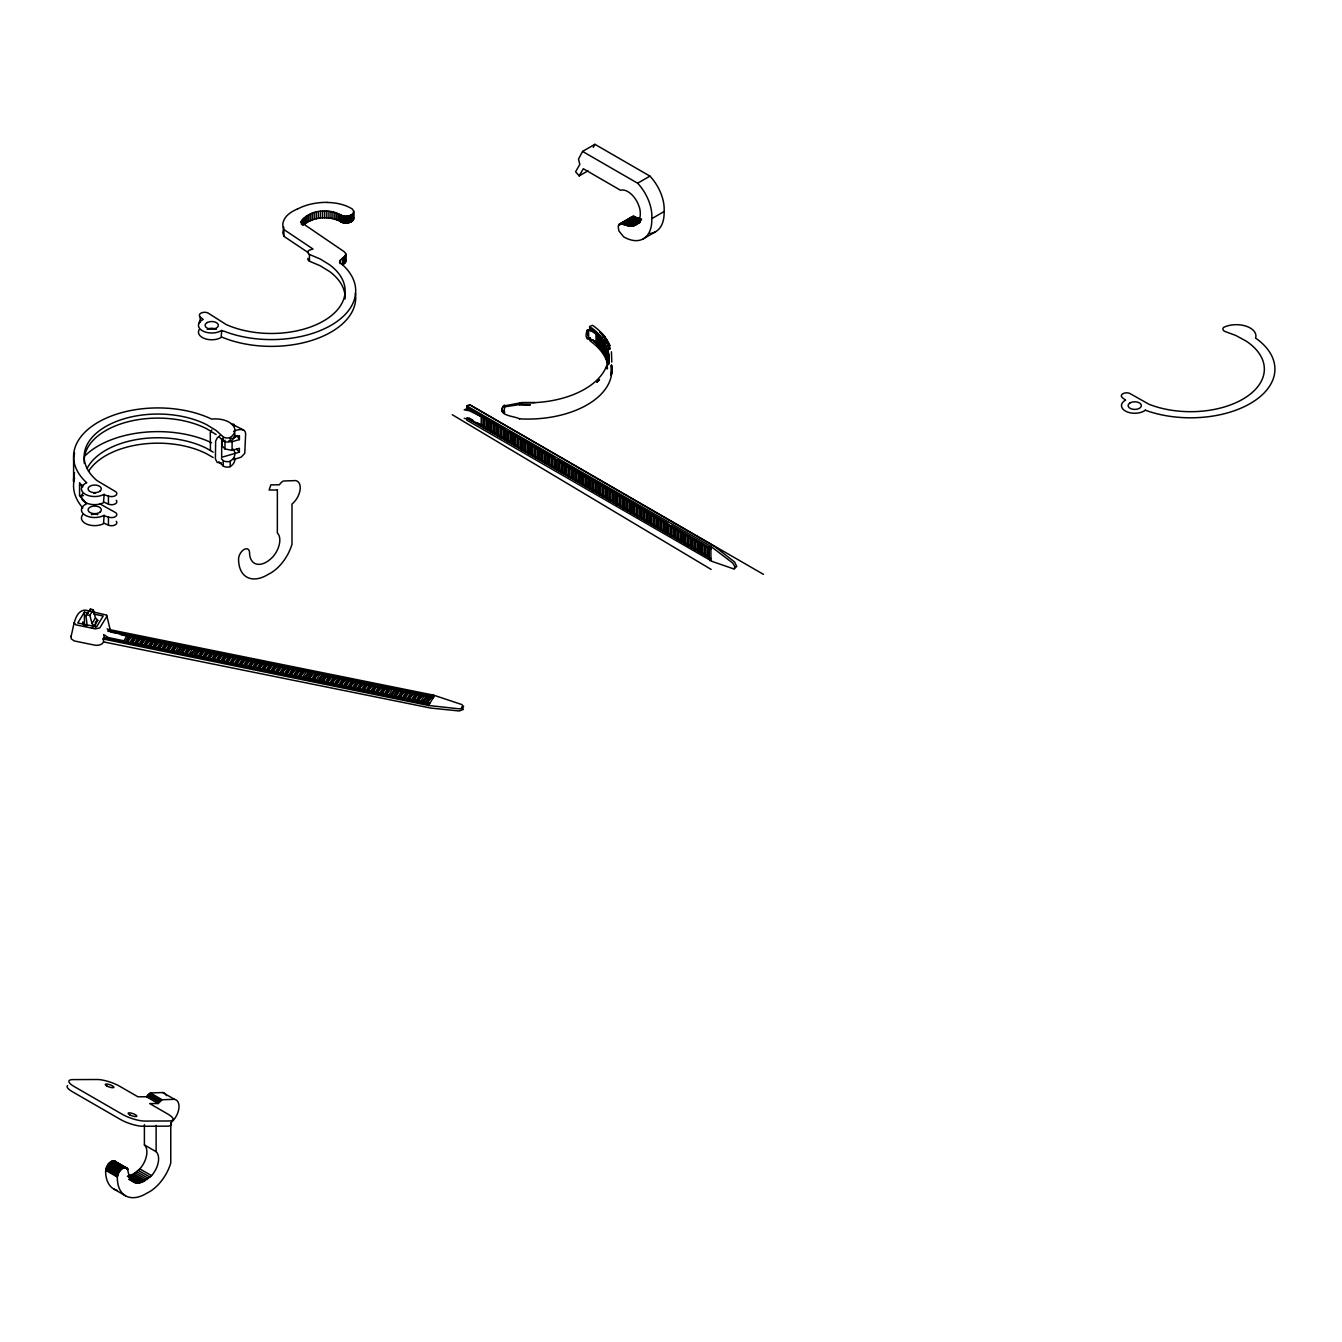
<?xml version="1.0" encoding="UTF-8"?>
<svg xmlns="http://www.w3.org/2000/svg" width="1342" height="1342" viewBox="0 0 1342 1342"><rect width="100%" height="100%" fill="white"/><g stroke="black" fill="none" stroke-linecap="round" stroke-linejoin="round"><path stroke-width="1.5" d="M504.777 405.821L521.434 402.65L535.055 402.617A80.671 46.567 0 0 0 607.339 349.088L605.863 348.735L605.947 357.458L607.289 357.559L605.947 357.458M221.698 440.713L221.665 457.27L239.362 452.204L239.379 448.295L232.049 450.358L224.97 448.949L221.9 445.628L221.933 438.683M228.559 440.964L232.116 441.669L239.396 439.606L239.413 435.647L233.508 437.341M489.796 429.96L487.599 429.725L487.599 428.702L489.796 429.96L489.78 421.438L487.599 420.163L488.018 421.438L489.78 421.438M493.185 431.923L490.987 431.688L491.004 430.665L493.185 431.923L493.185 423.401L490.987 422.126L490.987 423.166L493.185 423.401M496.59 433.902L494.393 433.651L494.393 432.627L496.59 433.902L496.59 425.364L494.393 424.106L494.393 425.129L496.59 425.364M503.401 437.844L501.203 437.593L501.203 436.569L503.401 437.844L503.401 429.306L501.203 428.048L501.623 429.306L503.401 429.306M504.609 430.01L504.592 431.034L506.79 431.268L506.79 439.807L505.028 439.807L504.609 430.01L506.79 431.268M504.609 439.555L504.609 438.532L506.79 439.807M510.195 441.77L507.997 441.535L507.997 440.495L510.195 441.77L510.195 433.248L507.997 431.973L508.433 433.248L510.195 433.248M520.394 439.153L518.213 438.901L518.213 437.878L520.394 439.153L520.411 447.674L518.633 447.674L518.213 446.416M523.799 449.637L521.619 449.402L521.619 448.379L523.799 449.637L523.799 441.115L521.602 439.84L521.602 440.864L523.799 441.115M527.205 443.078L525.443 443.095L525.007 441.803L527.205 443.078L527.205 451.617L525.443 451.617L525.007 450.342M534.015 455.542L531.818 455.307L531.835 454.284L534.015 455.542L534.015 447.02L531.818 445.745L532.237 447.02L534.015 447.02M537.421 457.521L535.223 457.27L535.223 456.246L537.421 457.521L537.404 448.983L535.223 447.725L535.626 448.983L537.404 448.983M540.826 459.484L538.612 459.232L538.612 458.209L540.826 459.484L540.809 450.946L538.612 449.687L539.048 450.962L540.809 450.946M547.62 463.426L545.439 463.175L545.439 462.151L547.62 463.426L547.62 454.888L545.422 453.63L545.422 454.653L547.62 454.888M551.025 465.389L548.828 465.137L548.828 464.114L551.025 465.389L551.008 456.85L548.828 455.592L548.828 456.615L551.008 456.85M554.431 467.352L552.233 467.117L552.233 466.077L554.431 467.352L554.431 458.83L552.216 457.555L552.669 458.83L554.431 458.83M564.63 464.735L562.852 464.735L562.432 463.46L564.63 464.735L564.63 473.256L562.852 473.256L562.449 471.998M568.035 475.219L565.838 474.984L565.838 473.961L568.035 475.219L568.018 466.697L565.838 465.422L565.838 466.446L568.018 466.697M571.424 468.66L569.662 468.677L569.226 467.385L571.424 468.66L571.44 477.198L569.679 477.198L569.243 475.924M578.251 481.141L576.053 480.889L576.053 479.866L578.251 481.141L578.234 472.602L576.053 471.327L576.037 472.367L578.234 472.602M579.442 473.307L579.442 474.33L581.64 474.565L581.64 483.103L579.861 483.103L579.442 473.307L581.64 474.565M579.442 482.852L579.442 481.828L581.64 483.103M585.045 485.066L582.847 484.814L582.847 483.791L585.045 485.066L585.045 476.544L582.831 475.269L582.831 476.293L585.045 476.544M589.658 488.756L589.658 487.733L591.856 489.008L591.839 480.47L590.077 480.47L589.658 479.211L589.658 488.756L591.856 489.008M593.063 490.736L593.063 489.696L595.244 490.971L595.244 482.432L593.466 482.432L593.047 481.174L593.063 490.736L595.244 490.971M596.452 492.699L596.452 491.675L598.649 492.933L598.649 484.412L596.888 484.412L596.452 483.137L596.452 492.699L598.649 492.933M606.668 498.603L606.668 497.58L608.865 498.838L608.849 490.316L607.07 490.316L606.668 489.042L606.668 498.603L608.865 498.838M610.056 500.566L610.056 499.543L612.271 500.818L612.254 492.279L610.493 492.296L610.056 491.004L610.056 500.566L612.271 500.818M613.462 502.529L613.462 492.967L613.445 494.007L615.659 494.242L615.659 502.78L613.898 502.78L613.462 501.505M620.272 506.471L620.272 496.926L620.272 497.949L622.47 498.184L622.47 506.722L620.272 506.471L620.272 505.448M623.678 508.433L623.678 507.41L625.858 508.685L625.858 500.147L623.661 499.912L623.661 498.888L623.678 508.433L625.858 508.685M627.066 510.396L627.066 509.373L629.264 510.648L629.264 502.126L627.502 502.126L627.066 500.851L627.066 510.396L629.264 510.648M633.894 514.338L633.894 513.315L636.074 514.59L636.074 506.051L633.877 505.817L633.877 504.793L633.894 514.338L636.074 514.59M637.282 516.318L637.282 515.294L639.48 516.553L639.463 508.031L637.282 507.779L637.282 506.756L637.282 516.318L639.48 516.553M640.671 518.28L640.688 517.257L642.885 518.515L642.868 509.994L641.124 509.994L640.671 508.719L640.671 518.28L642.885 518.515M650.887 524.185L650.887 523.162L653.084 524.42L653.084 515.898L650.887 515.647L650.887 514.623L650.887 524.185L653.084 524.42M656.49 526.399L654.292 526.148L654.292 525.125L656.49 526.399L656.49 517.861L654.292 516.586L654.728 517.878L656.49 517.861M659.878 528.362L657.681 528.111L657.681 527.087L659.878 528.362L659.878 519.824L657.681 518.566L657.681 519.589L659.878 519.824M666.689 523.766L664.911 523.766L664.491 522.508L666.689 523.766L666.689 532.304L664.927 532.304L664.508 531.029M670.094 534.267L667.897 534.015L667.897 532.992L670.094 534.267L670.077 525.728L667.897 524.47L668.316 525.728L670.077 525.728M673.483 527.708L671.285 527.456L671.285 526.433L673.483 527.708L673.499 536.23L671.302 535.978L671.302 534.955M680.31 540.172L678.113 539.937L678.113 538.897L680.31 540.172L680.293 531.633L678.113 530.375L678.532 531.633L680.293 531.633M683.699 542.134L681.501 541.9L681.518 540.876L683.699 542.134L683.699 533.613L681.501 532.338L681.501 533.361L683.699 533.613M687.104 544.114L684.906 543.862L684.906 542.839L687.104 544.114L687.104 535.575L684.906 534.301L684.89 535.324L687.104 535.575M697.303 550.002L695.122 549.767L695.122 548.744L697.303 550.002L697.303 541.48L695.106 540.205L695.525 541.48L697.303 541.48M698.511 551.73L698.511 550.706L700.709 551.981L700.709 543.443L698.511 542.168L698.511 551.73L700.709 551.981M704.114 553.944L701.916 553.692L701.916 552.669L704.114 553.944L704.114 545.406L701.9 544.147L701.9 545.171L704.114 545.406M710.908 549.348L708.727 549.113L708.727 548.09L710.908 549.348L710.924 557.886L709.146 557.886L708.727 556.611M224.97 448.949L225.02 440.26M232.049 450.358L232.116 441.669M609.151 358.884L607.909 359.287L609.151 359.891M707.519 555.923L705.305 555.655L705.322 554.649L707.519 555.923L707.519 547.385L705.322 546.11L705.305 547.133L707.519 547.385M486.391 427.997L484.177 427.746L484.194 426.722L486.391 427.997L486.391 419.476L484.194 418.201L484.177 419.207L486.391 419.476M500.012 435.882L497.781 435.613L497.798 434.607L500.012 435.882L499.996 427.343L497.798 426.068L497.781 427.091L499.996 427.343M511.403 433.952L511.839 435.211L513.6 435.211L513.6 443.732L511.839 443.749L511.403 433.952L513.6 435.211M511.403 443.497L511.419 442.474L513.6 443.732M514.808 435.915L515.227 437.173L517.005 437.173L517.005 445.712L515.244 445.712L514.808 435.915L517.005 437.173M514.791 445.46L514.808 444.437L517.005 445.712M528.413 443.783L528.849 445.058L530.61 445.058L530.627 453.579L528.849 453.579L528.413 443.783L530.61 445.058M528.396 453.328L528.429 452.304L530.627 453.579M544.231 461.463L542.017 461.195L542.034 460.189L544.231 461.463L544.231 452.925L542.017 451.65L542.453 452.925L544.231 452.925M557.819 469.314L555.622 469.079L555.638 468.056L557.819 469.314L557.819 460.792L555.638 459.534L556.058 460.792L557.819 460.792M559.027 461.497L559.01 462.504L561.224 462.772L561.241 471.294L559.463 471.294L559.027 461.497L561.224 462.772M559.027 471.042L559.044 470.019L561.241 471.294M572.648 469.365L573.068 470.639L574.846 470.639L574.846 479.161L573.068 479.161L572.648 469.365L574.846 470.639M572.631 478.909L572.648 477.903L574.846 479.161M586.253 477.232L586.236 478.255L588.45 478.507L588.45 487.045L586.689 487.045L586.253 477.232L588.45 478.507M586.236 486.777L586.253 485.77L588.45 487.045M599.857 494.661L599.874 493.638L602.055 494.913L602.038 486.374L599.84 486.123L599.857 485.116L599.857 494.661L602.055 494.913M603.246 496.624L603.263 495.601L605.46 496.875L605.46 488.354L603.246 488.085L603.263 487.079L603.246 496.624L605.46 496.875M616.85 504.491L616.867 503.485L619.065 504.743L619.065 496.221L616.85 495.97L616.867 494.946L616.85 504.491L619.065 504.743M630.472 502.814L630.455 503.837L632.669 504.089L632.686 512.627L630.908 512.627L630.472 502.814L632.669 504.089M630.472 512.376L630.488 511.352L632.686 512.627M644.076 520.243L644.093 519.22L646.274 520.495L646.274 511.956L644.076 511.705L644.093 510.698L644.076 520.243L646.274 520.495M647.465 522.206L647.481 521.182L649.696 522.457L649.679 513.936L647.901 513.936L647.481 512.661L647.465 522.206L649.696 522.457M663.3 530.342L661.086 530.073L661.103 529.067L663.3 530.342L663.284 521.803L661.086 520.528L661.522 521.803L663.284 521.803M676.905 538.209L674.69 537.957L674.707 536.934L676.905 538.209L676.905 529.671L674.707 528.413L675.127 529.671L676.905 529.671M690.509 546.077L688.295 545.825L688.312 544.802L690.509 546.077L690.493 537.538L688.312 536.28L688.731 537.555L690.493 537.538M691.7 538.243L691.684 539.266L693.915 539.518L693.915 548.039L692.137 548.039L691.7 538.243L693.915 539.518M691.7 547.788L691.717 546.764L693.915 548.039M156.125 1125.284L156.125 1151.704A17.278 9.981 -60 0 1 151.545 1175.659L142.202 1182.201L137.689 1183.074L133.781 1182.235L129.386 1177.219L127.305 1168.261L113.869 1160.713L108.366 1163.883L105.615 1170.979A39.371 22.73 -60 0 0 113.768 1188.995L125.494 1195.772A40.847 23.586 -60 0 0 147.15 1193.004A32.879 18.989 -60 0 0 170.769 1163.028L170.769 1124.814M126.534 1167.725C121.266 1166.718 117.542 1173.143 117.341 1177.739A39.371 22.73 -60 0 0 125.494 1195.772M600.411 346.421L600.478 345.481M74.129 622.722L75.873 624.835L95.316 628.861L99.761 627.922L106.672 616.699L106.521 615.072L85.636 610.14C74.095 609.855 73.508 629.297 70.891 636.628M327.146 202.491A34.288 19.794 0 0 1 352.359 209.067C357.308 214.485 346.353 217.89 342.294 215.743C329.696 208.262 309.281 208.966 300.826 222.151L344.072 251.608C349.541 255.903 339.761 258.268 339.543 262.26L341.136 263.535A84.345 48.698 0 0 1 331.004 325.334A84.345 48.698 0 0 1 223.963 331.172L221.095 330.753A13.269 7.666 0 0 1 202.34 330.753A13.269 7.666 0 0 1 202.323 319.916L203.196 319.53L200.193 316.98A5.301 3.053 0 0 1 201.82 312.753A5.301 3.053 0 0 1 209.134 313.709L226.177 324.546A73.743 42.575 0 0 0 323.506 321.006A73.743 42.575 0 0 0 329.646 264.81L320.134 258.956L309.432 254.443A5.418 3.137 0 0 1 308.845 250.417A19.56 11.29 0 0 1 313.022 249.042L283.9 229.549C280.763 223.577 284.722 216.767 289.755 213.294A35.597 20.549 0 0 1 297.119 209.151M611.063 375.441L611.566 372.74M607.892 360.813L609.083 361.434L607.892 360.813L609.151 360.444M611.566 372.707L611.767 370.912A84.311 46.987 -0.2 0 0 611.482 365.024L611.315 374.183L611.533 373.059M611.432 374.015L611.466 365.141M345.783 254.292L345.649 261.958L342.529 264.827L342.529 258.05M519.824 403.103L519.572 404.596L502.663 407.129C498.503 416.221 514.607 415.97 519.572 418.838M519.388 404.579L519.656 403.086M304.315 217.555L304.315 224.332C315.001 216.213 330.853 215.643 342.294 222.52C346.169 223.846 354.338 222.822 353.617 217.404M607.138 365.544L607.154 368.966M619.97 223.644L629.23 226.161L641.543 219.048L632.736 216.381L619.216 224.198L618.192 226.681L618.897 230.925L623.661 236.846A39.371 22.73 60 0 0 643.338 238.809L655.668 231.696A40.847 23.586 60 0 0 664.089 211.55A32.879 18.989 60 0 0 649.947 176.121L594.892 144.315L582.579 151.428L578.503 159.094L579.811 164.395L575.601 171.776L579.19 175.903L587.997 170.82M283.799 227.033L282.81 232.669L283.9 236.326L307.888 252.38M504.777 411.994L504.055 413.437L504.777 405.25L501.858 408.656L501.874 410.702L502.965 410.233L502.176 411.675L503.451 411.105L504.072 413.386L503.451 411.105L502.68 412.531M71.21 636.125L71.26 638.859L74.246 640.939L94.292 645.066C98.033 646.072 105.632 644.311 103.082 638.977L103.904 637.635L429.39 704.147L428.568 705.489L103.082 638.977M504.122 405.301L504.089 406.643M593.265 147.385L594.892 144.315M579.19 175.903L583.3 168.723L620.49 190.245A17.278 9.981 60 0 1 638.96 206.198C642.147 213.747 640 227.788 629.23 226.161M630.958 217.907L631.897 216.783M91.977 627.586L94.309 626.026L92.011 623.577L95.433 617.874L93.286 609.704L90.4 609.117L85.955 615.609L87.113 625.238M85.955 615.609L90.4 609.117M86.945 614.821L89.83 615.391L93.286 609.704M94.309 626.026L97.765 620.34L95.433 617.874M108.199 631.562L108.853 629.482L433.516 695.122L461.849 704.567L463.594 706.563L461.833 708.425L459.232 708.844L428.568 705.489M123.934 640.805L127.389 635.118L128.547 636.376L125.091 642.063L104.357 637.886L103.669 634.565L108.383 637.584L123.934 640.805L125.091 642.063M126.718 642.399C128.211 640.855 130.325 633.105 133.11 637.299L129.654 642.986L126.718 642.399L131.331 635.907M127.876 641.61L131.919 636.041M131.264 643.321C132.757 641.778 134.871 634.028 137.639 638.222L134.2 643.908L131.264 643.321L135.911 636.846M132.455 642.533L136.465 636.947M135.81 644.244C137.303 642.701 139.4 634.951 142.185 639.127L138.729 644.831L135.81 644.244L140.44 637.752M136.985 643.455L140.994 637.869M140.34 645.15C141.833 643.606 143.963 635.856 146.731 640.05L143.275 645.754L140.34 645.15L144.986 638.675M141.531 644.361L145.573 638.792M144.902 646.072C146.395 644.529 148.509 636.779 151.294 640.973L147.838 646.676L144.902 646.072L149.516 639.597M146.06 645.284L150.103 639.715M149.448 646.995C150.941 645.452 153.055 637.702 155.823 641.895L152.367 647.582L149.448 646.995L154.095 640.52M150.639 646.207L154.649 640.62M153.994 647.918C155.487 646.374 157.584 638.624 160.369 642.801L156.913 648.505L153.994 647.918L158.624 641.426M155.169 647.129L159.178 641.543M158.524 648.823C160.017 647.28 162.147 639.547 164.915 643.724L161.459 649.427L158.524 648.823L163.17 642.348M159.715 648.052L163.758 642.466M163.087 649.746C164.58 648.22 166.693 640.453 169.461 644.646L166.005 650.333L163.087 649.746L167.7 643.271M164.244 648.958L168.287 643.388M167.616 650.669C169.126 649.125 171.222 641.375 174.007 645.569L170.551 651.256L167.616 650.669L172.246 644.177M168.79 649.88L172.833 644.311M172.179 651.591C173.672 650.048 175.768 642.298 178.553 646.492L175.097 652.178L172.179 651.591L176.809 645.116M173.353 650.803L177.362 645.217M181.355 646.022L176.708 652.514L181.908 646.139L183.082 647.398L179.627 653.101L177.899 651.726M178.452 651.843L181.908 646.139M181.254 653.42C182.73 651.877 184.861 644.126 187.645 648.32L184.189 654.024L181.254 653.42L185.884 646.945M182.428 652.631L186.471 647.062M185.8 654.342C187.31 652.799 189.407 645.049 192.191 649.243L188.736 654.946L185.8 654.342L190.43 647.867M186.974 653.554L191.017 647.985M194.993 648.79L190.346 655.265L195.546 648.891L196.737 650.165L193.282 655.852L191.537 654.477M192.091 654.594L195.546 648.891M194.892 656.188C196.385 654.644 198.499 646.894 201.266 651.071L197.811 656.775L194.892 656.188L199.539 649.696M196.083 655.399L200.092 649.813M199.438 657.094C200.914 655.55 203.045 647.817 205.829 651.994L202.374 657.697L199.438 657.094L204.068 650.618M200.612 656.322L204.655 650.736M203.984 658.016C205.494 656.473 207.591 648.723 210.375 652.917L206.92 658.62L203.984 658.016L208.614 651.541M205.158 657.228L209.201 651.658M208.53 658.939C210.04 657.412 212.137 649.645 214.921 653.839L211.466 659.526L208.53 658.939L213.177 652.464M209.721 658.15L213.73 652.581M213.076 659.861C214.569 658.318 216.683 650.568 219.451 654.762L215.995 660.449L213.076 659.861L217.706 653.386M214.267 659.073L218.276 653.487M217.605 660.784C219.098 659.224 221.229 651.491 224.013 655.668L220.558 661.371L217.605 660.784L222.252 654.292M218.796 659.996L222.839 654.41M222.168 661.707C223.661 660.163 225.775 652.397 228.543 656.59L225.087 662.294L222.168 661.707L226.781 655.215M223.342 660.901L227.385 655.332M226.714 662.612C228.207 661.069 230.321 653.319 233.105 657.513L229.65 663.216L226.714 662.612L231.327 656.137M227.872 661.824L231.914 656.255M231.26 663.535C232.753 661.992 234.867 654.242 237.635 658.436L234.179 664.122L231.26 663.535L235.89 657.06M232.451 662.747L236.46 657.161M235.789 664.458C237.282 662.914 239.396 655.164 242.181 659.341L238.725 665.045L235.789 664.458L240.436 657.966M236.98 663.669L240.99 658.083M240.335 665.364C241.812 663.82 243.959 656.087 246.727 660.264L243.271 665.967L240.335 665.364L244.965 658.888M241.526 664.592L245.569 659.006M244.898 666.286C246.391 664.743 248.505 656.993 251.29 661.187L247.834 666.89L244.898 666.286L249.511 659.811M246.056 665.498L250.098 659.928M249.444 667.209C250.937 665.682 253.051 657.932 255.819 662.109L252.363 667.796L249.444 667.209L254.074 660.734M250.635 666.42L254.645 660.851M253.974 668.131C255.466 666.588 257.58 658.838 260.365 663.032L256.909 668.719L253.974 668.131L258.62 661.656M255.165 667.343L259.174 661.757M258.52 669.054C259.996 667.494 262.143 659.761 264.911 663.938L261.455 669.641L258.52 669.054L263.149 662.562M259.711 668.266L263.753 662.68M263.082 669.977C264.575 668.417 266.672 660.667 269.474 664.86L266.018 670.564L263.082 669.977L267.695 663.485M264.24 669.172L268.283 663.602M267.628 670.883C269.121 669.356 271.235 661.606 274.003 665.783L270.547 671.486L267.628 670.883L272.258 664.407M268.803 670.111L272.829 664.525M272.158 671.805C273.651 670.262 275.764 662.512 278.549 666.706L275.093 672.392L272.158 671.805L276.804 665.33M273.349 671.017L277.358 665.431M276.704 672.728C278.18 671.168 280.327 663.434 283.095 667.628L279.639 673.315L276.704 672.728L281.334 666.236M277.895 671.939L281.937 666.37M281.266 673.65C282.759 672.107 284.873 664.357 287.641 668.534L284.185 674.238L281.266 673.65L285.88 667.159M282.424 672.862L286.467 667.276M285.796 674.556C287.305 673.013 289.402 665.263 292.187 669.457L288.731 675.16L285.796 674.556L290.409 668.081M286.97 673.768L291.013 668.199M290.342 675.479C291.835 673.952 293.948 666.202 296.733 670.379L293.277 676.066L290.342 675.479L294.988 669.004M291.533 674.69L295.542 669.121M294.888 676.402C296.364 674.858 298.511 667.108 301.279 671.302L297.823 676.989L294.888 676.402L299.518 669.926M296.062 675.613L300.122 670.044M299.417 677.324C300.91 675.764 303.04 668.031 305.825 672.225L302.369 677.911L299.417 677.324L304.064 670.832M300.608 676.536L304.651 670.95M305.137 677.458L309.197 671.872L310.371 673.13L306.915 678.834L305.741 677.576L303.98 678.247L308.593 671.755M305.741 677.576L309.197 671.872M308.526 679.153C310.019 677.626 312.132 669.876 314.917 674.053L311.461 679.757L308.526 679.153L313.172 672.678M309.717 678.381L313.726 672.795M313.072 680.075C314.565 678.532 316.678 670.782 319.446 674.976L315.991 680.662L313.072 680.075L317.702 673.6M314.246 679.287L318.272 673.718M318.792 680.209L322.835 674.64L324.009 675.898L320.553 681.585L318.792 680.209L317.601 680.998L322.248 674.506M319.379 680.327L322.835 674.64M322.164 681.921C323.674 680.36 325.77 672.61 328.555 676.821L325.1 682.508L322.164 681.921L326.777 675.429M323.321 681.132L327.381 675.546M326.71 682.843C328.203 681.3 330.317 673.55 333.101 677.727L329.646 683.43L326.71 682.843L331.357 676.351M327.901 682.055L331.91 676.469M331.256 683.749C332.749 682.222 334.863 674.472 337.63 678.649L334.175 684.353L331.256 683.749L335.886 677.274M332.43 682.961L336.456 677.391M335.785 684.672C337.278 683.128 339.409 675.378 342.193 679.572L338.738 685.259L335.785 684.672L340.432 678.196M336.976 683.883L341.019 678.314M340.348 685.594C341.841 684.051 343.955 676.301 346.722 680.495L343.267 686.181L340.348 685.594L344.961 679.102M341.505 684.806L345.565 679.22M344.894 686.517C346.387 684.957 348.484 677.207 351.285 681.4L347.83 687.104L344.894 686.517L349.507 680.025M346.051 685.728L350.094 680.142M349.44 687.423C350.933 685.896 353.047 678.146 355.815 682.323L352.359 688.027L349.44 687.423L354.07 680.948M350.614 686.651L354.64 681.065M353.969 688.345C355.462 686.802 357.593 679.052 360.361 683.246L356.922 688.949L353.969 688.345L358.616 681.87M355.16 687.557L359.203 681.988M358.515 689.268C359.991 687.708 362.139 679.975 364.907 684.168L361.451 689.855L358.515 689.268L363.145 682.776M359.69 688.48L363.749 682.91M363.078 690.191C364.571 688.631 366.668 680.897 369.469 685.091L366.014 690.778L363.078 690.191L367.691 683.699M364.236 689.402L368.278 683.816M367.624 691.113C369.117 689.57 371.231 681.82 373.999 685.997L370.543 691.7L367.624 691.113L372.254 684.621M368.798 690.325L372.824 684.739M372.153 692.019C373.646 690.493 375.76 682.742 378.545 686.919L375.089 692.623L372.153 692.019L376.8 685.544M373.344 691.231L377.354 685.661M376.699 692.942C378.176 691.398 380.323 683.648 383.091 687.842L379.635 693.529L376.699 692.942L381.329 686.467M377.874 692.153L381.933 686.584M381.262 693.864C382.755 692.304 384.852 684.571 387.653 688.765L384.198 694.451L381.262 693.864L385.875 687.372M382.42 693.076L386.462 687.49M385.808 694.787C387.301 693.244 389.415 685.494 392.183 689.671L388.727 695.374L385.808 694.787L390.438 688.295M386.982 693.999L391.008 688.412M394.984 689.218L390.337 695.693L395.538 689.335L396.729 690.593L393.273 696.297L391.529 694.921M392.082 695.022L395.538 689.335M394.884 696.615C396.36 695.072 398.507 687.322 401.275 691.516L397.819 697.219L394.884 696.615L399.513 690.14M396.058 695.827L400.117 690.258M399.446 697.538C400.939 696.012 403.036 688.245 405.804 692.438L402.365 698.125L399.446 697.538L404.059 691.063M400.604 696.75L404.647 691.18M403.976 698.461C405.485 696.901 407.582 689.167 410.367 693.361L406.911 699.048L403.976 698.461L408.589 691.969M405.133 697.672L409.193 692.086M408.522 699.383C410.015 697.84 412.128 690.09 414.913 694.267L411.457 699.97L408.522 699.383L413.168 692.891M409.713 698.595L413.722 693.009M413.068 700.289C414.544 698.746 416.691 690.996 419.459 695.19L416.003 700.893L413.068 700.289L417.697 693.814M414.242 699.501L418.301 693.931M417.597 701.212C419.09 699.668 421.22 691.918 423.988 696.112L420.549 701.799L417.597 701.212L422.244 694.737M418.788 700.423L422.831 694.854M426.773 695.642L422.16 702.134L427.377 695.76L428.551 697.035L425.095 702.722L423.317 701.346M423.921 701.463L427.377 695.76M426.706 703.057C428.199 701.514 430.312 693.764 433.097 697.957L429.641 703.644L426.706 703.057L431.352 696.565M427.897 702.269L431.906 696.683M427.762 704.617L428.584 703.275M108.048 630.807L432.711 696.464L433.516 695.122M110.245 631.965L433.533 697.337L434.338 696.012M88.169 612.925L84.412 612.153L77.752 623.007L96.624 626.815L103.2 615.995L93.806 614.082M174.494 1099.316L162.114 1099.752L158.171 1103.543L149.683 1103.577L167.8 1114.045A16.859 4.395 19 0 1 169.042 1120.973L144.751 1121.073A16.859 4.395 19 0 1 122.156 1114.229L74.179 1086.534A16.859 4.395 19 0 1 72.938 1079.605L97.228 1079.505A16.859 4.395 19 0 1 119.824 1086.349L137.941 1096.8L146.446 1096.766L150.388 1092.975L162.751 1092.556L174.494 1099.316A14.41 8.32 -60 0 1 178.821 1108.928A14.41 8.32 -60 0 1 170.769 1122.818M211.734 429.876L210.275 432.829L210.442 450.476M139.149 1182.973L127.406 1176.196L133.63 1173.914L139.82 1168.899A17.278 9.981 -60 0 0 144.399 1144.927L144.399 1124.613M597.207 344.558L597.962 335.315L598.8 344.726L597.375 344.726L597.978 343.854M598.633 346.068L599.253 336.674L600.092 346.085L598.482 345.9L599.253 345.213M599.824 347.427L600.511 338.033L601.25 347.461L599.689 347.259L600.511 338.033M600.797 340.096L602.373 340.331L600.797 340.096L600.948 348.803L602.39 348.87M221.765 330.266L221.095 337.53A13.269 7.666 0 0 1 204.47 338.519A13.269 7.666 0 0 1 199.354 329.327M601.853 341.489L603.38 341.774L601.853 341.489L601.988 350.212L603.397 350.312M602.759 349.373L601.988 350.212M604.454 351.872L602.826 351.453L602.81 342.915L603.732 342.277L604.454 343.334M602.826 351.453L603.749 350.816M97.765 620.34L95.433 621.883L95.433 627.351M230.203 437.526A5.418 3.137 0 0 1 223.275 436.938L216.129 430.48L206.618 424.659A73.743 42.575 0 0 0 109.088 424.709A73.743 42.575 0 0 0 96.959 480.587L114.64 491.071A5.301 3.053 0 0 1 115.831 495.349A5.301 3.053 0 0 1 108.434 496.02L103.468 494.611A13.269 7.666 0 0 1 84.747 493.94A13.269 7.666 0 0 1 85.905 483.12L86.811 482.768L85.351 481.459A84.345 48.698 0 0 1 102.059 420.13A84.345 48.698 0 0 1 209.537 418.117L211.617 419.107A19.56 11.29 0 0 1 232.216 424.508A19.56 11.29 0 0 1 230.203 437.526L230.203 441.585A5.418 3.137 0 0 1 223.275 440.998L218.863 436.72M104.19 494.141L103.468 502.73A13.269 7.666 0 0 1 86.76 503.133A13.269 7.666 0 0 1 82.65 493.772M99.694 503.753L114.64 512.074A5.301 3.053 0 0 1 115.831 516.335A5.301 3.053 0 0 1 108.434 517.022L103.468 515.613A13.269 7.666 0 0 1 84.747 514.925A13.269 7.666 0 0 1 85.905 504.122L86.811 503.77L79.564 495.584L79.564 482.717L82.801 486.894M104.19 515.127L103.468 523.732A13.269 7.666 0 0 1 86.76 524.135A13.269 7.666 0 0 1 82.65 514.774M605.208 353.214L603.699 352.879L603.699 344.34L604.672 343.737M603.699 352.879L604.672 352.258M606.03 354.691L604.504 354.322L605.494 353.734M582.579 151.428L637.635 183.217L649.947 176.121M618.897 224.567L633.223 216.297M618.628 225.02L633.743 216.297M618.427 225.506L634.28 216.364M622.52 223.628L634.833 216.515M623.091 223.846L635.403 216.733M624.584 224.651L636.913 217.538M626.16 225.339L638.49 218.226M627.721 225.842L640.033 218.746M630.69 226.295L641.241 220.189M632.082 226.228L639.127 222.151M633.407 225.959L640.302 222.017M634.632 225.506L639.916 222.453M643.338 238.809A40.847 23.586 60 0 0 651.776 218.662L664.089 211.55M452.254 414.712L711.109 569.411M763.43 574.342L469.599 404.697L466.731 405.888L466.731 407.867L709.733 548.442L710.958 548.442L710.958 546.446L466.731 405.888M605.208 347.259L606.668 347.645C603.229 344.844 604.118 358.683 606.265 355.211M220.524 435.227L217.37 437.71L215.643 441.149L215.408 458.88L217.203 462.487L221.631 462.94M207.272 329.293L207.893 328.975A6.643 3.825 0 0 1 216.33 329.344M606.399 350.228L607.49 349.692L607.809 350.665L606.399 350.228L606.467 358.935L607.825 359.203M606.467 358.935L607.507 358.213M606.886 351.721L607.993 351.201C606.819 352.007 605.762 357.375 607.473 360.545M607.238 353.214L608.396 352.728L608.614 353.718L607.289 353.416L607.289 361.954L608.614 362.256M607.909 363.766L607.557 354.724L608.731 354.271M608.731 362.793L607.574 363.263L608.899 363.799M466.731 407.867L505.33 429.49M482.969 417.496L467.452 408.522L464.198 409.813L469.499 410.82L482.969 417.496L482.986 426.035L469.515 419.341L464.198 418.335M602.575 339.643A81.711 47.171 0 0 0 595.194 331.843L595.143 331.86A81.577 47.087 0 0 1 602.39 339.677L602.575 339.643A81.543 47.071 0 0 1 604.42 342.395M597.945 344.558A81.711 47.171 0 0 0 595.211 342.059L594.489 342.344C592.191 338.234 586.706 338.519 591.503 341.958A80.822 46.668 0 0 1 607.389 363.313M607.943 362.759A80.788 46.635 0 0 0 591.486 329.729L589.641 328.438L589.641 326.458L592.543 325.318L594.254 326.525A84.328 48.681 0 0 1 609.838 345.766L602.726 334.275M589.641 328.438L590.53 328.27M607.289 358.297L606.45 358.415A80.822 46.668 0 0 0 597.207 344.81C593.315 335.131 582.73 343.669 587.108 330.35L590.379 329.109L597.458 334.846L597.375 344.726M587.125 338.872L590.379 337.63M607.775 364.974L607.741 356.251L608.949 355.815M609.117 357.341L607.909 358.314M597.207 344.81L602.407 349.893M233.558 431.436C236.846 429.457 245.603 427.578 245.653 433.852L244.764 453.361L241.124 457.169L233.391 459.618M609.016 361.988L607.725 362.34L608.899 362.977M606.953 360.428L608.647 364.504L607.674 363.481M604.839 337.077L599.757 331.742L609.838 345.766L603.33 335.265M591.486 327.75A80.856 46.668 0 0 1 601.77 337.849L604.504 337.161M601.77 337.849L603.632 340.583L605.678 340.147M606.819 339.912L605.829 340.113M606.316 368.345L607.674 368.094M603.632 340.583L605.175 343.367L607.037 343.049M607.205 343.032L608.48 342.814M231.277 423.77L243.707 430.061M606.433 346.202L608.865 345.884L609.754 348.87L607.372 349.088L605.175 343.367M606.903 349.071L605.863 348.735M587.108 330.35L590.849 330.669L597.458 334.846M607.557 354.724L608.865 354.875M535.055 402.617L521.434 402.65M597.458 343.384L596.033 343.435L596.016 334.896M598.8 336.188L597.207 336.02M698.511 543.208L700.709 543.443M710.958 560.671L466.731 420.096L466.731 418.083L710.958 558.641L710.958 560.671L712.552 561.577L734.326 569.125L734.745 566.408L732.766 563.07L710.958 546.446M600.075 337.547L598.482 337.379M79.564 485.418L83.456 485.485M79.564 495.584L83.456 495.651M608.027 360.763L609.151 360.797M231.126 438.415C236.947 439.539 234.665 431.168 239.396 439.606M601.25 338.939L599.689 338.721M734.594 568.387L736.708 566.425L734.611 562.013L714.38 546.295L469.599 404.697M602.81 342.915L604.37 343.216L604.454 345.397M603.699 344.34L605.192 344.676M604.605 345.984L606.014 346.152L604.504 345.8L604.621 354.506M127.389 635.118L111.839 631.881L107.125 628.878M121.015 634.85L128.547 636.376M134.72 637.618L137.639 638.222M139.249 638.54L142.185 639.127M148.358 640.386L151.294 640.973M152.904 641.291L155.823 641.895M161.979 643.137L164.915 643.724M166.542 644.059L169.461 644.646M171.071 644.982L174.007 645.569M175.617 645.888L178.553 646.492M180.163 646.81L183.082 647.398M184.693 647.733L187.645 648.32M189.256 648.656L192.191 649.243M193.802 649.578L196.737 650.165M198.348 650.484L201.266 651.071M207.44 652.329L210.375 652.917M211.986 653.252L214.921 653.839M221.061 655.081L224.013 655.668M225.624 656.003L228.543 656.59M230.17 656.926L233.105 657.513M234.716 657.848L237.635 658.436M239.245 658.754L242.181 659.341M243.791 659.677L246.727 660.264M248.354 660.6L251.29 661.187M252.9 661.522L255.819 662.109M257.429 662.428L260.365 663.032M261.975 663.351L264.911 663.938M266.538 664.273L269.474 664.86M325.62 676.217L328.555 676.821M357.425 682.659L360.361 683.246M361.971 683.564L364.907 684.168M366.534 684.487L369.469 685.091M371.08 685.41L373.999 685.997M375.609 686.332L378.545 686.919M380.155 687.238L383.091 687.842M384.718 688.161L387.653 688.765M393.793 690.006L396.729 690.593M398.339 690.929L401.275 691.516M407.431 692.757L410.367 693.361M411.977 693.68L414.913 694.267M421.053 695.508L423.988 696.112M425.615 696.431L428.551 697.035M430.161 697.354L433.097 697.957M106.102 638.792L128.614 643.338M132.707 644.16L149.079 647.481M159.312 649.545L175.668 652.849M185.901 654.913L235.018 664.844M239.111 665.682L261.606 670.228M271.839 672.292L282.072 674.372M298.444 677.676L308.677 679.74M325.049 683.044L347.544 687.607M351.638 688.429L374.15 692.975M378.243 693.814L394.615 697.119M404.848 699.182L421.203 702.487M425.297 703.325L429.39 704.147M103.653 641.929L430.698 708.056L459.232 710.975L463.342 709.415L461.849 706.714M607.607 354.925L608.899 355.261M609.05 356.804L607.741 356.251M609.167 358.348L608.094 357.844M86.676 626.026L85.2 625.456M307.955 258.385A5.418 3.137 0 0 0 309.432 261.22L320.134 265.733L329.646 271.57A73.743 42.575 0 0 1 345.079 299.014M221.765 337.027L223.963 337.949A84.345 48.698 0 0 0 314.313 339.593A84.345 48.698 0 0 0 355.345 293.093M116.251 500.281A5.301 3.053 0 0 1 114.976 504.005A5.301 3.053 0 0 1 108.434 504.156L104.19 502.26M116.251 521.283A5.301 3.053 0 0 1 114.976 524.99A5.301 3.053 0 0 1 108.434 525.158L104.19 523.263M211.617 442.81L209.537 441.82A84.345 48.698 0 0 0 85.267 455.575M150.388 1092.975L162.114 1099.752M149.599 1093.445L161.325 1100.222M148.828 1094.032L160.57 1100.809M148.09 1094.72L159.815 1101.497M147.368 1095.508L159.111 1102.285M146.446 1096.766L158.171 1103.543M144.399 1144.927L156.125 1151.704M139.82 1168.899L151.545 1175.659M138.327 1170.375L150.052 1177.135M136.783 1171.7L148.509 1178.477M113.869 1160.713L127.607 1168.647M135.206 1172.891L146.949 1179.652M113.349 1160.696L127.876 1169.083M112.812 1160.78L128.077 1169.587M112.258 1160.914L124.001 1167.691M111.688 1161.149L123.43 1167.926M133.63 1173.914L145.355 1180.675M111.118 1161.434L122.843 1168.211M110.547 1161.803L122.273 1168.58M132.036 1174.753L143.779 1181.53M109.977 1162.239L121.703 1169.016M109.423 1162.742L121.149 1169.503M130.476 1175.424L142.202 1182.201M108.887 1163.279L120.612 1170.056M108.366 1163.883L120.092 1170.66M128.916 1175.911L140.658 1182.688M107.88 1164.521L119.623 1171.298M107.444 1165.192L119.17 1171.969M129.318 1178.242L137.689 1183.074M107.024 1165.913L118.767 1172.673M129.604 1179.115L136.297 1182.99M128.748 1179.333L134.988 1182.705M106.672 1166.634L118.398 1173.411M106.353 1167.372L118.079 1174.149M106.085 1168.11L117.828 1174.887M105.884 1168.848L117.61 1175.626M105.733 1169.587L117.475 1176.347M105.649 1170.291L117.375 1177.068M508.937 431.587L554.028 457.656M557.635 459.752L667.662 523.397M671.268 525.477L710.958 548.442M469.18 418.05L472.636 420.046M477.802 423.032L482.986 426.035M467.469 417.798L472.87 420.918M476.477 423.015L710.958 558.641M213.177 452.137L206.618 448.362A73.743 42.575 0 0 0 87.079 468.492M213.177 457.555L206.618 453.781A73.743 42.575 0 0 0 88.505 471.361M216.129 434.556L206.618 428.719A73.743 42.575 0 0 0 126.433 422.176A73.743 42.575 0 0 0 84.211 462.067L84.345 463.393M592.174 329.427L595.211 331.843M592.191 339.643L595.211 342.059M115.211 1161.182L116.351 1162.809M233.592 424.022L234.531 425.917M218.863 461.782L223.275 466.06A5.418 3.137 0 0 0 230.203 466.647A19.56 11.29 0 0 0 234.749 458.008M221.346 458.612L223.275 460.642A5.418 3.137 0 0 0 230.203 461.229A19.56 11.29 0 0 0 232.971 449.033M428.45 702.386L429.641 703.644M410.266 698.712L411.457 699.97M405.737 697.79L406.911 699.048M387.553 694.116L388.727 695.374M383.007 693.193L384.198 694.451M373.898 691.348L375.089 692.623M369.369 690.442L370.543 691.7M364.823 689.52L366.014 690.778M351.185 686.752L352.359 688.027M346.639 685.846L347.83 687.104M333.001 683.078L334.175 684.353M328.454 682.155L329.646 683.43M323.925 681.25L325.1 682.508M314.816 679.404L315.991 680.662M310.27 678.482L311.461 679.757M292.086 674.808L293.277 676.066M287.557 673.885L288.731 675.16M273.902 671.134L275.093 672.392M269.373 670.212L270.547 671.486M264.827 669.306L266.018 670.564M255.718 667.46L256.909 668.719M251.189 666.538L252.363 667.796M246.643 665.615L247.834 666.89M237.534 663.787L238.725 665.045M233.005 662.864L234.179 664.122M228.459 661.942L229.65 663.216M214.821 659.19L215.995 660.449M210.275 658.268L211.466 659.526M205.745 657.345L206.92 658.62M196.637 655.517L197.811 656.775M187.561 653.671L188.736 654.946M173.906 650.92L175.097 652.178M169.377 649.998L170.551 651.256M155.722 647.247L156.913 648.505M151.193 646.324L152.367 647.582M146.647 645.401L147.838 646.676M137.538 643.556L138.729 644.831M133.009 642.65L134.2 643.908M128.463 641.728L129.654 642.986M236.645 449.268L239.362 452.204M432.711 696.464L433.533 697.337M419.375 700.541L420.549 701.799M414.846 699.635L416.003 700.893M401.191 696.867L402.365 698.125M396.662 695.944L397.819 697.219M378.478 692.271L379.635 693.529M360.293 688.597L361.451 689.855M355.747 687.674L356.922 688.949M342.109 684.923L343.267 686.181M337.563 684.001L338.738 685.259M301.195 676.653L302.369 677.911M296.666 675.731L297.823 676.989M283.011 672.979L284.185 674.238M278.482 672.057L279.639 673.315M260.298 668.383L261.455 669.641M242.114 664.709L243.271 665.967M223.929 661.036L225.087 662.294M219.383 660.113L220.558 661.371M201.199 656.439L202.374 657.697M183.015 652.766L184.189 654.024M164.831 649.075L166.005 650.333M160.302 648.169L161.459 649.427M142.118 644.495L143.275 645.754M89.83 615.391L92.011 623.577M600.948 348.803L601.652 339.425M600.528 346.572L601.25 347.461M83.942 624.483L82.818 622L83.875 625.12M109.507 628.677L110.195 630.17M604.236 336.708L609.956 348.853L609.05 345.867M609.754 348.87L604.303 337.211L608.865 345.884M591.117 330.803L590.43 329.26L590.849 330.669M345.498 259.895L345.783 261.069M82.902 622.571L83.909 625.305M606.45 358.817L607.372 361.753M106.773 615.458L110.195 629.884M607.372 361.283L607.993 364.202M611.449 351.805L611.784 362.055M588.048 330.266L588.501 338.788L588.501 330.249M709.733 546.446L709.733 548.442M709.733 558.658L709.733 560.671M709.146 549.348L709.146 557.886M708.727 548.09L708.727 557.635M705.741 547.385L705.758 555.923M705.322 546.11L705.305 555.655M702.352 545.422L702.352 553.961M701.9 544.147L701.916 553.692M698.947 543.46L698.964 551.981M695.525 541.48L695.542 550.002M695.106 540.205L695.122 549.767M692.137 539.518L692.137 548.039M688.731 537.555L688.748 546.077M688.312 536.28L688.295 545.825M685.343 535.592L685.343 544.114M684.906 534.301L684.906 543.862M681.921 533.613L681.921 542.134M681.501 532.338L681.501 541.9M678.532 531.633L678.532 540.172M678.113 530.375L678.113 539.937M675.127 529.671L675.127 538.209M674.707 528.413L674.69 537.957M671.738 527.708L671.738 536.246M671.285 526.433L671.302 535.978M668.316 525.728L668.316 534.267M667.897 524.47L667.897 534.015M664.911 523.766L664.927 532.304M664.491 522.508L664.508 532.053M661.522 521.803L661.522 530.342M661.086 520.528L661.086 530.073M658.117 519.84L658.134 528.362M657.681 518.566L657.681 528.111M654.728 517.878L654.728 526.399M654.292 516.586L654.292 526.148M651.306 515.898L651.306 524.42M647.901 513.936L647.918 522.457M644.512 511.973L644.512 520.495M641.124 509.994L641.124 518.532M637.702 508.031L637.702 516.553M634.296 506.051L634.296 514.59M630.908 504.089L630.908 512.627M627.502 502.126L627.519 510.665M624.08 500.147L624.097 508.685M620.692 498.184L620.692 506.722M617.286 496.221L617.303 504.743M613.898 494.259L613.898 502.78M610.493 492.296L610.509 500.818M608.396 352.728L608.396 356.15M607.07 490.316L607.087 498.838M604.37 343.216L604.504 354.322M603.799 344.525L603.799 353.063M603.682 488.354L603.682 496.875M602.927 343.082L602.944 351.621M600.293 486.391L600.293 494.913M596.888 484.412L596.888 492.95M593.466 482.432L593.483 490.971M590.379 328.169L590.379 329.109M590.077 480.47L590.077 489.008M588.333 330.266L588.35 335.752M586.672 478.507L586.689 487.045M583.284 476.544L583.284 485.083M582.831 475.269L582.847 484.814M579.861 474.565L579.861 483.103M576.456 472.602L576.473 481.141M576.053 471.327L576.053 480.889M573.068 470.639L573.068 479.161M569.662 468.677L569.679 477.198M569.226 467.385L569.226 476.947M566.257 466.697L566.257 475.219M565.838 465.422L565.838 474.984M562.852 464.735L562.852 473.256M562.432 463.46L562.449 473.021M559.463 462.772L559.463 471.294M556.058 460.792L556.074 469.331M555.638 459.534L555.622 469.079M552.669 458.83L552.669 467.368M552.216 457.555L552.233 467.117M549.247 456.85L549.247 465.389M548.828 455.592L548.828 465.137M545.842 454.888L545.858 463.426M545.422 453.63L545.439 463.175M542.453 452.925L542.453 461.463M542.017 451.65L542.017 461.195M539.048 450.962L539.065 459.501M538.612 449.687L538.612 459.232M535.626 448.983L535.643 457.521M535.223 447.725L535.223 457.27M532.237 447.02L532.237 455.542M531.818 445.745L531.818 455.307M528.849 445.058L528.849 453.579M525.443 443.095L525.443 451.617M525.007 441.803L525.007 451.365M522.021 441.115L522.038 449.637M521.602 439.84L521.619 449.402M518.633 439.153L518.633 447.674M518.213 437.878L518.213 447.44M515.227 437.173L515.244 445.712M511.839 435.211L511.839 443.749M508.433 433.248L508.45 441.786M507.997 431.973L507.997 441.535M505.011 431.268L505.028 439.807M501.623 429.306L501.623 437.844M501.203 428.048L501.203 437.593M498.217 427.343L498.234 435.882M497.798 426.068L497.781 435.613M494.829 425.38L494.829 433.902M494.393 424.106L494.393 433.651M491.407 423.401L491.407 431.923M490.987 422.126L490.987 431.688M488.018 421.438L488.018 429.96M487.599 420.163L487.599 429.725M484.613 419.476L484.613 427.997M484.194 418.201L484.177 427.746M481.224 417.513L481.224 426.035M467.452 407.582L467.452 408.522M353.768 211.046L353.734 219.149M353.567 212.808L353.315 220.021M352.996 213.663L352.996 220.44M352.594 214.066L352.594 220.843M352.124 214.435L352.124 221.212M351.604 214.787L351.604 221.564M351.017 215.106L351.017 221.883M350.379 215.391L350.379 222.168M349.708 215.643L349.708 222.42M348.987 215.861L348.987 222.638M348.249 216.028L348.249 222.806M347.477 216.146L347.477 222.923M346.706 216.23L346.706 223.007M345.934 216.263L345.934 223.04M345.716 253.705L345.649 261.958M345.162 216.247L345.162 223.024M345.146 256.07L345.146 262.847M344.676 256.624L344.676 263.401M344.391 216.196L344.391 222.973M344.072 257.144L344.072 263.921M343.653 216.096L343.653 222.873M343.351 257.63L343.351 264.408M342.948 215.945L342.948 222.722M342.294 215.743L342.294 222.52M341.656 215.525L341.656 222.286M341.086 215.24L341.086 222.017M340.583 214.938L340.583 221.715M340.096 260.298L340.096 263.686M339.778 214.435L339.778 221.212M338.251 213.646L338.251 220.424M336.59 212.959L336.59 219.736M334.829 212.371L334.829 219.149M332.933 211.885L332.933 218.662M330.971 211.499L330.971 218.276M328.924 211.231L328.924 218.008M326.827 211.08L326.827 217.857M324.697 211.046L324.697 217.823M322.566 211.113L322.566 217.89M320.419 211.298L320.419 218.075M318.306 211.6L318.306 218.377M316.226 212.019L316.226 218.796M314.213 212.539L314.213 219.316M312.267 213.16L312.267 219.937M310.438 213.864L310.438 220.642M309.432 254.443L309.432 261.22M308.694 214.686L308.694 221.447M307.1 215.576L307.1 222.336M305.624 216.532L305.624 223.309M303.175 218.645L303.175 225.422M302.202 219.786L302.202 224.869M301.43 220.96L301.43 224.349M283.9 229.549L283.9 236.326M230.203 461.229L230.203 466.647M223.275 436.938L223.275 440.998M223.275 460.642L223.275 466.06M200.193 316.98L200.193 322.063M108.434 496.02L108.434 504.156M108.434 517.022L108.434 525.158M84.412 612.153L84.412 624.6M611.449 366.03A84.177 48.597 0 0 1 519.572 418.855M607.305 365.661A80.788 46.635 0 0 1 606.332 368.53M637.635 183.217A32.879 18.989 60 0 1 651.776 218.662M655.668 231.696A39.371 22.73 60 0 1 649.897 233.474M199.522 322.868A5.301 3.053 0 0 1 200.579 320.168M297.219 209.218A42.491 24.525 0 0 1 327.146 202.357M91.424 514.657A6.643 3.825 0 0 1 97.815 514.607M82.801 507.897A84.345 48.698 0 0 1 74.582 478.171M74.582 472.753A84.345 48.698 0 0 0 73.609 481.912L73.609 462.269A84.345 48.698 0 0 1 74.582 453.11M93.772 493.202A6.643 3.825 0 0 1 95.433 493.185M234.749 432.946A19.56 11.29 0 0 1 230.203 441.585M162.751 1092.556A14.41 8.32 -60 0 1 166.525 1095.676M117.408 1190.455A40.847 23.586 -60 0 1 113.768 1188.995M67.603 1085.561A16.859 4.395 19 0 0 72.401 1091.717L120.377 1119.413A16.859 4.395 19 0 0 142.973 1126.257L167.264 1126.156A16.859 4.395 19 0 0 170.988 1123.271M277.375 489.998L277.341 532.975A17.278 9.981 -60 0 1 272.762 556.93A23.837 13.755 -60 0 1 249.578 553.726L249.528 552.015A7.784 4.496 -60 0 0 243.774 549.65A7.784 4.496 -60 0 0 238.557 559.01A39.371 22.73 -60 0 0 246.71 577.026A40.847 23.586 -60 0 0 268.366 574.275A32.879 18.989 -60 0 0 291.986 544.298L291.986 504.072A14.41 8.32 -60 0 0 300.038 490.199A14.41 8.32 -60 0 0 295.693 480.587L283.33 481.023A8.169 4.714 -60 0 0 280.31 483.556L279.388 484.814L270.883 484.848L269.105 490.031L277.375 489.998M502.948 406.341L502.646 407.213L502.948 406.341M1145.296 410.166L1144.676 410.686A13.269 7.666 0 0 1 1125.955 411.34A13.269 7.666 0 0 1 1124.781 400.537L1125.619 400.117L1122.331 397.668A5.301 3.053 0 0 1 1123.522 393.407A5.301 3.053 0 0 1 1130.92 394.078L1149.071 404.294A73.743 42.575 0 0 0 1245.862 397.299A73.743 42.575 0 0 0 1245.963 340.985L1235.848 335.5L1224.692 331.357A5.418 3.137 0 0 1 1223.669 327.364A19.56 11.29 0 0 1 1246.198 326.207A19.56 11.29 0 0 1 1255.575 338.1L1257.286 339.308A84.345 48.698 0 0 1 1253.797 401.342A84.345 48.698 0 0 1 1147.578 411.004L1145.296 410.166M1129.998 402.952L1129.427 403.305A6.643 3.825 0 0 0 1133.42 409.36A6.643 3.825 0 0 0 1141.203 404.697A6.643 3.825 0 0 0 1130.585 402.617L1129.998 402.952M99.862 491.256L98.671 491.927A6.643 3.825 0 0 1 88.203 489.629A6.643 3.825 0 0 1 96.255 485.133A6.643 3.825 0 0 1 99.862 491.256M99.862 512.258L98.671 512.929A6.643 3.825 0 0 1 88.203 510.631A6.643 3.825 0 0 1 96.255 506.135A6.643 3.825 0 0 1 99.862 512.258M207.272 322.516L206.668 322.852A6.643 3.825 0 0 0 209.989 329.042A6.643 3.825 0 0 0 218.26 324.663A6.643 3.825 0 0 0 207.893 322.214L207.272 322.516M530.107 404.814L519.572 404.596L530.107 404.965M597.005 382.084A80.805 46.651 0 0 0 599.505 379.534A80.705 46.584 0 0 1 596.972 382.067M107.008 1086.081A4.613 1.208 19 0 0 113.885 1087.372A4.613 1.208 19 0 0 107.712 1084.135A4.613 1.208 19 0 0 107.008 1086.081M129.922 1114.934A4.613 1.208 19 0 0 136.817 1116.208A4.613 1.208 19 0 0 130.627 1112.971A4.613 1.208 19 0 0 129.922 1114.934"/></g></svg>
